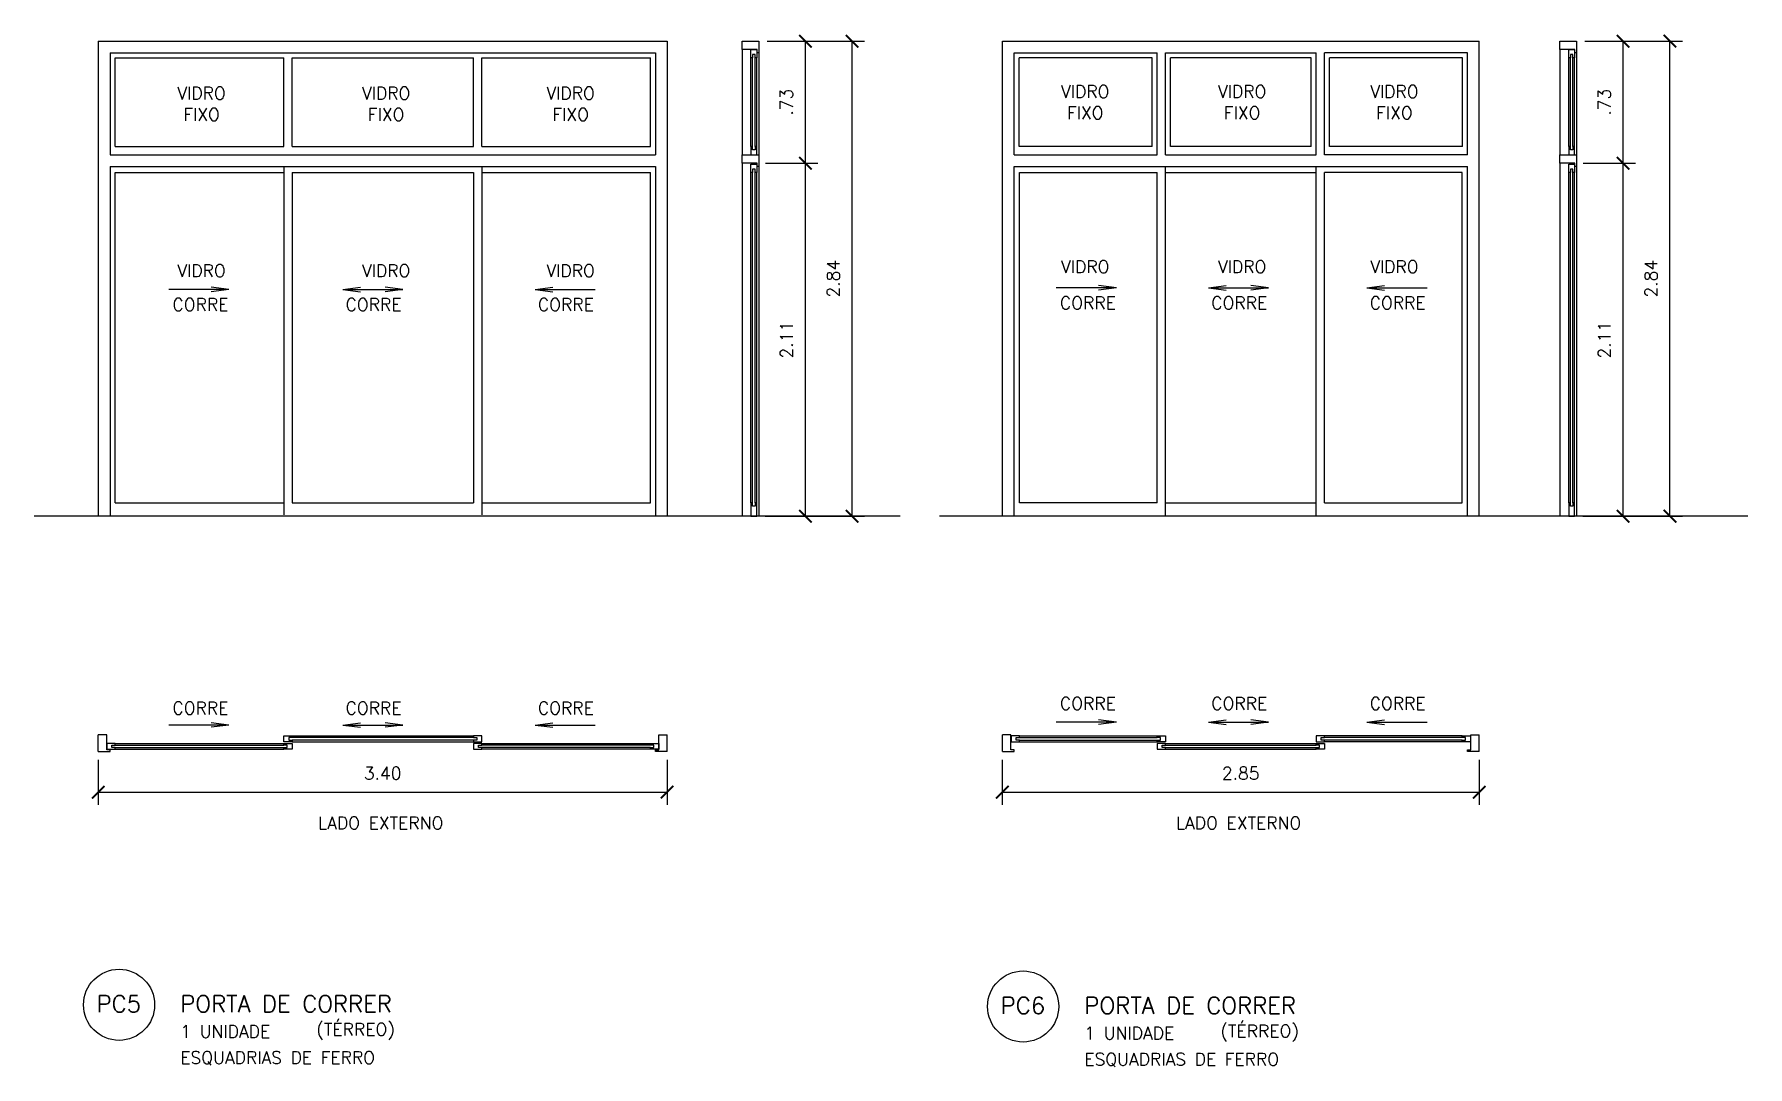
# Model space of a CAD drawing. Header units: millimetres. Extents: x 193 to 586, y 108 to 133.
# Drawn here: x 278.84 to 289.08, y 125.87 to 132.04 of the extents above; entities that cross this region are included whole.
import ezdxf

# ---------------------------------------------------------------- set-up
doc = ezdxf.new("R2010")
doc.units = ezdxf.units.MM
for name, color, linetype in [('CAIX', 2, 'Continuous'), ('CAIXN', 7, 'Continuous'), ('COTAS', 1, 'Continuous'), ('LVISTA02', 1, 'Continuous'), ('REVEST', 2, 'Continuous')]:
    doc.layers.add(name, color=color, linetype=linetype)
doc.styles.add('100-50', font='romans.shx', dxfattribs={"height": 0.125})
doc.styles.add('60-50', font='romans.shx', dxfattribs={"height": 0.075})
doc.dimstyles.new('50', dxfattribs={"dimtxt": 0.1, "dimasz": 2.5, "dimexe": 1.25, "dimexo": 0.625, "dimgap": 0.075, "dimtad": 1, "dimzin": 0, "dimdsep": 46, "dimtxsty": '60-50', "dimcen": 2.5, "dimclrt": 3, "dimadec": 0, "dimazin": 0, "dimtfac": 1, "dimtmove": 0, "dimatfit": 3, "dimfxl": 1, "dimarcsym": 0})

# ---------------------------------------------------------------- blocks, each defined once
blk = doc.blocks.new('_ARCHTICK')
at = {"color": 0, "linetype": 'ByBlock', "const_width": 0.15}
blk.add_lwpolyline([(-0.5, -0.5), (0.5, 0.5)], dxfattribs=at)
blk = doc.blocks.new('*D60')
at = {"color": 0, "linetype": 'ByBlock'}
for p, q in [((108.439, 234.085), (108.752, 234.085)), ((108.677, 231.975), (108.677, 234.085)), ((108.436, 231.975), (108.752, 231.975))]:
    blk.add_line(p, q, dxfattribs=at)
at = {"layer": 'DEFPOINTS', "color": 0, "linetype": 'ByBlock'}
for p in [(108.389, 234.085), (108.677, 234.085), (108.386, 231.975)]:
    blk.add_point(p, dxfattribs=at)
at = {"color": 0, "linetype": 'ByBlock', "xscale": 0.075, "yscale": 0.075, "zscale": 0.075}
for p, rotation in [((108.677, 234.085), 90), ((108.677, 231.975), 270)]:
    blk.add_blockref('_ARCHTICK', p, dxfattribs=dict(at, rotation=rotation))
at = {"color": 3, "linetype": 'ByBlock', "insert": (108.564, 233.03), "char_height": 0.075, "attachment_point": 5, "rotation": 90, "style": '60-50'}
blk.add_mtext('2.11', dxfattribs=at)
blk = doc.blocks.new('*D61')
at = {"color": 0, "linetype": 'ByBlock'}
for p, q in [((108.449, 234.815), (108.752, 234.815)), ((108.677, 234.085), (108.677, 234.815))]:
    blk.add_line(p, q, dxfattribs=at)
at = {"layer": 'DEFPOINTS', "color": 0, "linetype": 'ByBlock'}
for p in [(108.399, 234.815), (108.677, 234.815), (108.389, 234.085)]:
    blk.add_point(p, dxfattribs=at)
at = {"color": 0, "linetype": 'ByBlock', "xscale": 0.075, "yscale": 0.075, "zscale": 0.075}
for p, rotation in [((108.677, 234.815), 90), ((108.677, 234.085), 270)]:
    blk.add_blockref('_ARCHTICK', p, dxfattribs=dict(at, rotation=rotation))
at = {"color": 3, "linetype": 'ByBlock', "insert": (108.564, 234.45), "char_height": 0.075, "attachment_point": 5, "rotation": 90, "style": '60-50'}
blk.add_mtext('.73', dxfattribs=at)
blk = doc.blocks.new('*D62')
at = {"color": 0, "linetype": 'ByBlock'}
for p, q in [((108.727, 234.815), (109.031, 234.815)), ((108.956, 231.975), (108.956, 234.815)), ((108.727, 231.975), (109.031, 231.975))]:
    blk.add_line(p, q, dxfattribs=at)
at = {"layer": 'DEFPOINTS', "color": 0, "linetype": 'ByBlock'}
for p in [(108.677, 234.815), (108.956, 234.815), (108.677, 231.975)]:
    blk.add_point(p, dxfattribs=at)
at = {"color": 0, "linetype": 'ByBlock', "xscale": 0.075, "yscale": 0.075, "zscale": 0.075}
for p, rotation in [((108.956, 234.815), 90), ((108.956, 231.975), 270)]:
    blk.add_blockref('_ARCHTICK', p, dxfattribs=dict(at, rotation=rotation))
at = {"color": 3, "linetype": 'ByBlock', "insert": (108.844, 233.395), "char_height": 0.075, "attachment_point": 5, "rotation": 90, "style": '60-50'}
blk.add_mtext('2.84', dxfattribs=at)
blk = doc.blocks.new('*D63')
at = {"color": 0, "linetype": 'ByBlock'}
for p, q in [((110.312, 230.494), (110.312, 230.225)), ((113.712, 230.494), (113.712, 230.225)), ((110.312, 230.3), (113.712, 230.3))]:
    blk.add_line(p, q, dxfattribs=at)
at = {"layer": 'DEFPOINTS', "color": 0, "linetype": 'ByBlock'}
for p in [(110.312, 230.544), (113.712, 230.544), (113.712, 230.3)]:
    blk.add_point(p, dxfattribs=at)
at = {"color": 0, "linetype": 'ByBlock', "xscale": 0.075, "yscale": 0.075, "zscale": 0.075, "rotation": 180}
blk.add_blockref('_ARCHTICK', (110.312, 230.3), dxfattribs=at)
at = {"color": 0, "linetype": 'ByBlock', "xscale": 0.075, "yscale": 0.075, "zscale": 0.075}
blk.add_blockref('_ARCHTICK', (113.712, 230.3), dxfattribs=at)
at = {"color": 3, "linetype": 'ByBlock', "insert": (112.012, 230.413), "char_height": 0.075, "attachment_point": 5, "style": '60-50'}
blk.add_mtext('3.40', dxfattribs=at)
blk = doc.blocks.new('*D64')
at = {"color": 0, "linetype": 'ByBlock'}
for p, q in [((113.953, 234.085), (114.266, 234.085)), ((114.191, 231.975), (114.191, 234.085)), ((113.951, 231.975), (114.266, 231.975))]:
    blk.add_line(p, q, dxfattribs=at)
at = {"layer": 'DEFPOINTS', "color": 0, "linetype": 'ByBlock'}
for p in [(113.903, 234.085), (114.191, 234.085), (113.901, 231.975)]:
    blk.add_point(p, dxfattribs=at)
at = {"color": 0, "linetype": 'ByBlock', "xscale": 0.075, "yscale": 0.075, "zscale": 0.075}
for p, rotation in [((114.191, 234.085), 90), ((114.191, 231.975), 270)]:
    blk.add_blockref('_ARCHTICK', p, dxfattribs=dict(at, rotation=rotation))
at = {"color": 3, "linetype": 'ByBlock', "insert": (114.079, 233.03), "char_height": 0.075, "attachment_point": 5, "rotation": 90, "style": '60-50'}
blk.add_mtext('2.11', dxfattribs=at)
blk = doc.blocks.new('*D65')
at = {"color": 0, "linetype": 'ByBlock'}
for p, q in [((113.963, 234.815), (114.266, 234.815)), ((114.191, 234.085), (114.191, 234.815))]:
    blk.add_line(p, q, dxfattribs=at)
at = {"layer": 'DEFPOINTS', "color": 0, "linetype": 'ByBlock'}
for p in [(113.913, 234.815), (114.191, 234.815), (113.903, 234.085)]:
    blk.add_point(p, dxfattribs=at)
at = {"color": 0, "linetype": 'ByBlock', "xscale": 0.075, "yscale": 0.075, "zscale": 0.075}
for p, rotation in [((114.191, 234.815), 90), ((114.191, 234.085), 270)]:
    blk.add_blockref('_ARCHTICK', p, dxfattribs=dict(at, rotation=rotation))
at = {"color": 3, "linetype": 'ByBlock', "insert": (114.079, 234.45), "char_height": 0.075, "attachment_point": 5, "rotation": 90, "style": '60-50'}
blk.add_mtext('.73', dxfattribs=at)
blk = doc.blocks.new('*D66')
at = {"color": 0, "linetype": 'ByBlock'}
for p, q in [((114.241, 234.815), (114.546, 234.815)), ((114.471, 231.975), (114.471, 234.815)), ((114.241, 231.975), (114.546, 231.975))]:
    blk.add_line(p, q, dxfattribs=at)
at = {"layer": 'DEFPOINTS', "color": 0, "linetype": 'ByBlock'}
for p in [(114.191, 234.815), (114.471, 234.815), (114.191, 231.975)]:
    blk.add_point(p, dxfattribs=at)
at = {"color": 0, "linetype": 'ByBlock', "xscale": 0.075, "yscale": 0.075, "zscale": 0.075}
for p, rotation in [((114.471, 234.815), 90), ((114.471, 231.975), 270)]:
    blk.add_blockref('_ARCHTICK', p, dxfattribs=dict(at, rotation=rotation))
at = {"color": 3, "linetype": 'ByBlock', "insert": (114.358, 233.395), "char_height": 0.075, "attachment_point": 5, "rotation": 90, "style": '60-50'}
blk.add_mtext('2.84', dxfattribs=at)
blk = doc.blocks.new('*D67')
at = {"color": 0, "linetype": 'ByBlock'}
for p, q in [((115.48, 230.494), (115.48, 230.225)), ((118.33, 230.494), (118.33, 230.225)), ((115.48, 230.3), (118.33, 230.3))]:
    blk.add_line(p, q, dxfattribs=at)
at = {"layer": 'DEFPOINTS', "color": 0, "linetype": 'ByBlock'}
for p in [(115.48, 230.544), (118.33, 230.544), (118.33, 230.3)]:
    blk.add_point(p, dxfattribs=at)
at = {"color": 0, "linetype": 'ByBlock', "xscale": 0.075, "yscale": 0.075, "zscale": 0.075, "rotation": 180}
blk.add_blockref('_ARCHTICK', (115.48, 230.3), dxfattribs=at)
at = {"color": 0, "linetype": 'ByBlock', "xscale": 0.075, "yscale": 0.075, "zscale": 0.075}
blk.add_blockref('_ARCHTICK', (118.33, 230.3), dxfattribs=at)
at = {"color": 3, "linetype": 'ByBlock', "insert": (116.905, 230.413), "char_height": 0.075, "attachment_point": 5, "style": '60-50'}
blk.add_mtext('2.85', dxfattribs=at)

msp = doc.modelspace()

# ---------------------------------------------------------------- linework, layer by layer
at = {"layer": 'CAIX', "color": 1}
for p, q in [((283.1181, 131.3696), (283.1181, 131.8996)), ((283.1531, 131.3696), (283.1531, 131.8996)), ((288.0056, 131.3696), (288.0056, 131.8996)), ((288.0406, 131.3696), (288.0406, 131.8996)), ((283.1181, 129.2396), (283.1181, 131.2137)), ((283.1531, 129.2396), (283.1531, 131.2137)), ((288.0056, 129.2396), (288.0056, 131.2137)), ((288.0406, 129.2396), (288.0406, 131.2137)), ((279.318, 127.801), (280.3264, 127.801)), ((280.3764, 127.846), (281.4597, 127.846)), ((280.3764, 127.811), (281.4597, 127.811)), ((281.5097, 127.801), (282.518, 127.801)), ((284.7236, 127.846), (285.5461, 127.846)), ((284.7236, 127.811), (285.5461, 127.811)), ((285.5961, 127.801), (286.4961, 127.801)), ((287.3686, 127.846), (286.5461, 127.846)), ((287.3686, 127.811), (286.5461, 127.811)), ((279.318, 127.766), (280.3264, 127.766)), ((282.518, 127.766), (281.5097, 127.766)), ((285.5961, 127.766), (286.4961, 127.766))]:
    msp.add_line(p, q, dxfattribs=at)
at = {"layer": 'CAIX'}
for p, q in [((283.1281, 131.3696), (283.1281, 131.8996)), ((283.1431, 131.3696), (283.1431, 131.8996)), ((288.0156, 131.3696), (288.0156, 131.8996)), ((288.0306, 131.3696), (288.0306, 131.8996)), ((283.1281, 129.2396), (283.1281, 131.2137)), ((283.1431, 129.2396), (283.1431, 131.2137)), ((288.0156, 129.2396), (288.0156, 131.2137)), ((288.0306, 129.2396), (288.0306, 131.2137)), ((279.9989, 130.5153), (279.893, 130.5285)), ((279.9989, 130.5153), (279.893, 130.502)), ((280.6788, 130.5153), (280.7847, 130.5285)), ((280.6788, 130.5153), (280.7847, 130.502)), ((281.0379, 130.5153), (280.932, 130.5285)), ((281.0379, 130.5153), (280.932, 130.502)), ((281.8282, 130.5153), (281.9341, 130.5285)), ((281.8282, 130.5153), (281.9341, 130.502)), ((285.3024, 130.5253), (285.1965, 130.5385)), ((285.3024, 130.5253), (285.1965, 130.512)), ((285.8523, 130.5253), (285.9583, 130.5385)), ((285.8523, 130.5253), (285.9583, 130.512)), ((286.2115, 130.5253), (286.1056, 130.5385)), ((286.2115, 130.5253), (286.1056, 130.512)), ((286.7996, 130.5253), (286.9055, 130.5385)), ((286.7996, 130.5253), (286.9055, 130.512)), ((279.9989, 127.9112), (279.893, 127.9245)), ((279.9989, 127.9112), (279.893, 127.898)), ((280.6788, 127.9112), (280.7847, 127.9245)), ((280.6788, 127.9112), (280.7847, 127.898)), ((281.0379, 127.9112), (280.932, 127.9245)), ((281.0379, 127.9112), (280.932, 127.898)), ((281.8282, 127.9112), (281.9341, 127.9245)), ((281.8282, 127.9112), (281.9341, 127.898)), ((285.3024, 127.9284), (285.1965, 127.9417)), ((285.3024, 127.9284), (285.1965, 127.9152)), ((285.8523, 127.9284), (285.9583, 127.9417)), ((285.8523, 127.9284), (285.9583, 127.9152)), ((286.2115, 127.9284), (286.1056, 127.9417)), ((286.2115, 127.9284), (286.1056, 127.9152)), ((286.7996, 127.9284), (286.9055, 127.9417)), ((286.7996, 127.9284), (286.9055, 127.9152)), ((279.218, 127.7535), (279.218, 127.8535)), ((279.318, 127.801), (279.268, 127.801)), ((279.268, 127.801), (279.268, 127.766)), ((279.318, 127.791), (279.318, 127.801)), ((281.4597, 127.836), (280.3764, 127.836)), ((281.4597, 127.821), (280.3764, 127.821)), ((282.518, 127.801), (282.568, 127.801)), ((282.518, 127.791), (282.518, 127.801)), ((282.568, 127.801), (282.568, 127.766)), ((282.618, 127.7535), (282.618, 127.8535)), ((284.6711, 127.8535), (284.6211, 127.8535)), ((284.6211, 127.7535), (284.6211, 127.8535)), ((284.6711, 127.7635), (284.6711, 127.8535)), ((284.6736, 127.846), (284.6736, 127.811)), ((284.7236, 127.846), (284.6736, 127.846)), ((284.6736, 127.811), (284.7236, 127.811)), ((284.7036, 127.821), (284.7036, 127.836)), ((284.7036, 127.836), (284.7236, 127.836)), ((284.7236, 127.821), (284.7036, 127.821)), ((284.7236, 127.836), (284.7236, 127.846)), ((284.7236, 127.836), (285.5461, 127.836)), ((284.7236, 127.821), (285.5461, 127.821)), ((284.7236, 127.811), (284.7236, 127.821)), ((285.5461, 127.836), (285.5461, 127.846)), ((285.5461, 127.846), (285.5961, 127.846)), ((285.5661, 127.836), (285.5461, 127.836)), ((285.5461, 127.811), (285.5461, 127.821)), ((285.5461, 127.821), (285.5661, 127.821)), ((285.5961, 127.811), (285.5461, 127.811)), ((285.5961, 127.801), (285.5461, 127.801)), ((285.5461, 127.801), (285.5461, 127.766)), ((285.5661, 127.821), (285.5661, 127.836)), ((285.5961, 127.846), (285.5961, 127.811)), ((285.5961, 127.791), (285.5961, 127.801)), ((286.4961, 127.846), (286.4961, 127.811)), ((286.5461, 127.846), (286.4961, 127.846)), ((286.4961, 127.811), (286.5461, 127.811)), ((286.4961, 127.791), (286.4961, 127.801)), ((286.4961, 127.801), (286.5461, 127.801)), ((286.5261, 127.821), (286.5261, 127.836)), ((286.5261, 127.836), (286.5461, 127.836)), ((286.5461, 127.821), (286.5261, 127.821)), ((286.5461, 127.836), (286.5461, 127.846)), ((287.3686, 127.836), (286.5461, 127.836)), ((287.3686, 127.821), (286.5461, 127.821)), ((286.5461, 127.811), (286.5461, 127.821)), ((286.5461, 127.801), (286.5461, 127.766)), ((287.3686, 127.836), (287.3686, 127.846)), ((287.3686, 127.846), (287.4186, 127.846)), ((287.3886, 127.836), (287.3686, 127.836)), ((287.3686, 127.811), (287.3686, 127.821)), ((287.3686, 127.821), (287.3886, 127.821)), ((287.4186, 127.811), (287.3686, 127.811)), ((287.3886, 127.821), (287.3886, 127.836)), ((287.4186, 127.846), (287.4186, 127.811)), ((287.4711, 127.7535), (287.4711, 127.8535)), ((279.268, 127.766), (279.318, 127.766)), ((279.298, 127.776), (279.298, 127.791)), ((279.298, 127.791), (279.318, 127.791)), ((279.318, 127.776), (279.298, 127.776)), ((279.318, 127.791), (280.3264, 127.791)), ((279.318, 127.776), (280.3264, 127.776)), ((279.318, 127.766), (279.318, 127.776)), ((282.518, 127.791), (281.5097, 127.791)), ((282.518, 127.776), (281.5097, 127.776)), ((282.538, 127.791), (282.518, 127.791)), ((282.518, 127.766), (282.518, 127.776)), ((282.518, 127.776), (282.538, 127.776)), ((282.568, 127.766), (282.518, 127.766)), ((282.538, 127.776), (282.538, 127.791)), ((284.6211, 127.7535), (284.6911, 127.7535)), ((284.6911, 127.7635), (284.6711, 127.7635)), ((284.6911, 127.7535), (284.6911, 127.7635)), ((285.5461, 127.766), (285.5961, 127.766)), ((285.5761, 127.791), (285.5961, 127.791)), ((285.5761, 127.776), (285.5761, 127.791)), ((285.5961, 127.776), (285.5761, 127.776)), ((285.5961, 127.791), (286.4961, 127.791)), ((285.5961, 127.776), (286.4961, 127.776)), ((285.5961, 127.766), (285.5961, 127.776)), ((286.5161, 127.791), (286.4961, 127.791)), ((286.4961, 127.766), (286.4961, 127.776)), ((286.4961, 127.776), (286.5161, 127.776)), ((286.5461, 127.766), (286.4961, 127.766)), ((286.5161, 127.776), (286.5161, 127.791))]:
    msp.add_line(p, q, dxfattribs=at)
at = {"layer": 'CAIX', "color": 7}
for p, q in [((279.9989, 130.5153), (279.6397, 130.5153)), ((280.6788, 130.5153), (281.0379, 130.5153)), ((281.8282, 130.5153), (282.1874, 130.5153)), ((285.3024, 130.5253), (284.9432, 130.5253)), ((285.8523, 130.5253), (286.2115, 130.5253)), ((286.7996, 130.5253), (287.1588, 130.5253)), ((279.9989, 127.9112), (279.6397, 127.9112)), ((280.6788, 127.9112), (281.0379, 127.9112)), ((281.8282, 127.9112), (282.1874, 127.9112)), ((285.3024, 127.9284), (284.9432, 127.9284)), ((285.8523, 127.9284), (286.2115, 127.9284)), ((286.7996, 127.9284), (287.1588, 127.9284))]:
    msp.add_line(p, q, dxfattribs=at)
at = {"layer": 'CAIX'}
for points in [[(283.1656, 131.9996), (283.1656, 131.9296), (283.1556, 131.9296), (283.1556, 131.9496), (283.0656, 131.9496), (283.0656, 131.9996)], [(288.0531, 131.9996), (288.0531, 131.9296), (288.0431, 131.9296), (288.0431, 131.9496), (287.9531, 131.9496), (287.9531, 131.9996)], [(283.1531, 131.9496), (283.1531, 131.8996), (283.1431, 131.8996), (283.1431, 131.9196), (283.1281, 131.9196), (283.1281, 131.8996), (283.1181, 131.8996), (283.1181, 131.9496)], [(288.0406, 131.9496), (288.0406, 131.8996), (288.0306, 131.8996), (288.0306, 131.9196), (288.0156, 131.9196), (288.0156, 131.8996), (288.0056, 131.8996), (288.0056, 131.9496)], [(283.1656, 131.3196), (283.1656, 131.2496), (283.1556, 131.2496), (283.1556, 131.2696), (283.0656, 131.2696), (283.0656, 131.3196)], [(283.1531, 131.3196), (283.1531, 131.3696), (283.1431, 131.3696), (283.1431, 131.3496), (283.1281, 131.3496), (283.1281, 131.3696), (283.1181, 131.3696), (283.1181, 131.3196)], [(288.0531, 131.3196), (288.0531, 131.2496), (288.0431, 131.2496), (288.0431, 131.2696), (287.9531, 131.2696), (287.9531, 131.3196)], [(288.0406, 131.3196), (288.0406, 131.3696), (288.0306, 131.3696), (288.0306, 131.3496), (288.0156, 131.3496), (288.0156, 131.3696), (288.0056, 131.3696), (288.0056, 131.3196)], [(283.1531, 131.2637), (283.1531, 131.2137), (283.1431, 131.2137), (283.1431, 131.2337), (283.1281, 131.2337), (283.1281, 131.2137), (283.1181, 131.2137), (283.1181, 131.2637)], [(288.0406, 131.2637), (288.0406, 131.2137), (288.0306, 131.2137), (288.0306, 131.2337), (288.0156, 131.2337), (288.0156, 131.2137), (288.0056, 131.2137), (288.0056, 131.2637)], [(283.1531, 129.1596), (283.1531, 129.2396), (283.1431, 129.2396), (283.1431, 129.2196), (283.1281, 129.2196), (283.1281, 129.2396), (283.1181, 129.2396), (283.1181, 129.1596)], [(288.0406, 129.1596), (288.0406, 129.2396), (288.0306, 129.2396), (288.0306, 129.2196), (288.0156, 129.2196), (288.0156, 129.2396), (288.0056, 129.2396), (288.0056, 129.1596)], [(280.3564, 127.821), (280.3764, 127.821), (280.3764, 127.811), (280.3264, 127.811), (280.3264, 127.846), (280.3764, 127.846), (280.3764, 127.836), (280.3564, 127.836)], [(280.3464, 127.791), (280.3264, 127.791), (280.3264, 127.801), (280.3764, 127.801), (280.3764, 127.766), (280.3264, 127.766), (280.3264, 127.776), (280.3464, 127.776)], [(281.4797, 127.821), (281.4597, 127.821), (281.4597, 127.811), (281.5097, 127.811), (281.5097, 127.846), (281.4597, 127.846), (281.4597, 127.836), (281.4797, 127.836)], [(281.4897, 127.791), (281.5097, 127.791), (281.5097, 127.801), (281.4597, 127.801), (281.4597, 127.766), (281.5097, 127.766), (281.5097, 127.776), (281.4897, 127.776)]]:
    msp.add_lwpolyline(points, close=True, dxfattribs=at)
for points in [[(279.218, 127.7535), (279.288, 127.7535), (279.288, 127.7635), (279.268, 127.7635), (279.268, 127.8535), (279.218, 127.8535)], [(282.618, 127.7535), (282.548, 127.7535), (282.548, 127.7635), (282.568, 127.7635), (282.568, 127.8535), (282.618, 127.8535)], [(287.4711, 127.7535), (287.4011, 127.7535), (287.4011, 127.7635), (287.4211, 127.7635), (287.4211, 127.8535), (287.4711, 127.8535)]]:
    msp.add_lwpolyline(points, dxfattribs=at)
at = {"layer": 'CAIXN', "color": 8, "ltscale": 0.5}
for centre in [(279.3421, 126.2384), (284.7452, 126.2284)]:
    msp.add_circle(centre, 0.2125, dxfattribs=at)
at = {"layer": 'LVISTA02'}
for p, q in [((279.218, 131.9996), (279.218, 129.1596)), ((279.218, 131.9996), (282.618, 131.9996)), ((282.618, 131.9996), (282.618, 129.1596)), ((284.6211, 129.1596), (284.6211, 131.9996)), ((284.6211, 131.9996), (287.4711, 131.9996)), ((287.4711, 129.1596), (287.4711, 131.9996)), ((279.288, 131.9296), (279.288, 131.3196)), ((279.288, 131.9296), (282.548, 131.9296)), ((279.318, 131.3696), (279.318, 131.8996)), ((279.318, 131.8996), (280.3264, 131.8996)), ((280.3264, 131.3696), (280.3264, 131.8996)), ((280.3764, 131.3696), (280.3764, 131.8996)), ((280.3764, 131.8996), (281.4597, 131.8996)), ((281.4597, 131.3696), (281.4597, 131.8996)), ((281.5097, 131.3696), (281.5097, 131.8996)), ((281.5097, 131.8996), (282.518, 131.8996)), ((282.518, 131.3696), (282.518, 131.8996)), ((282.548, 131.9296), (282.548, 131.3196)), ((283.0656, 131.9496), (283.0656, 131.3196)), ((283.1656, 131.9296), (283.1656, 131.3196)), ((284.6911, 131.9296), (285.5461, 131.9296)), ((284.6911, 131.3196), (284.6911, 131.9296)), ((284.7211, 131.3696), (284.7211, 131.8996)), ((285.5161, 131.8996), (284.7211, 131.8996)), ((285.5161, 131.3696), (285.5161, 131.8996)), ((285.5461, 131.3196), (285.5461, 131.9296)), ((285.5961, 131.3196), (285.5961, 131.9296)), ((285.5961, 131.9296), (286.4961, 131.9296)), ((285.6261, 131.3696), (285.6261, 131.8996)), ((286.4661, 131.8996), (285.6261, 131.8996)), ((286.4661, 131.3696), (286.4661, 131.8996)), ((286.4961, 131.3196), (286.4961, 131.9296)), ((286.5461, 131.3196), (286.5461, 131.9296)), ((287.4011, 131.9296), (286.5461, 131.9296)), ((287.3711, 131.8996), (286.5761, 131.8996)), ((286.5761, 131.3696), (286.5761, 131.8996)), ((287.3711, 131.3696), (287.3711, 131.8996)), ((287.4011, 131.3196), (287.4011, 131.9296)), ((287.9531, 131.9496), (287.9531, 131.3196)), ((288.0531, 131.9296), (288.0531, 131.3196)), ((279.288, 131.3196), (282.548, 131.3196)), ((279.318, 131.3696), (280.3264, 131.3696)), ((280.3764, 131.3696), (281.4597, 131.3696)), ((281.5097, 131.3696), (282.518, 131.3696)), ((284.6911, 131.3196), (285.5461, 131.3196)), ((285.5161, 131.3696), (284.7211, 131.3696)), ((285.5961, 131.3196), (286.4961, 131.3196)), ((286.4661, 131.3696), (285.6261, 131.3696)), ((287.4011, 131.3196), (286.5461, 131.3196)), ((287.3711, 131.3696), (286.5761, 131.3696)), ((279.288, 131.2496), (282.548, 131.2496)), ((279.288, 131.2496), (279.288, 129.1596)), ((279.318, 131.2137), (280.3264, 131.2137)), ((279.318, 129.2396), (279.318, 131.2137)), ((280.3264, 131.2496), (280.3264, 129.1671)), ((280.3764, 131.2137), (280.3764, 129.2396)), ((280.3764, 131.2137), (281.4597, 131.2137)), ((281.4597, 131.2137), (281.4597, 129.2396)), ((281.5097, 131.2496), (281.5097, 129.1671)), ((281.5097, 131.2137), (282.518, 131.2137)), ((282.518, 129.2396), (282.518, 131.2137)), ((282.548, 131.2496), (282.548, 129.1596)), ((283.0656, 131.2696), (283.0656, 129.1596)), ((283.1656, 131.2496), (283.1656, 129.1596)), ((284.6911, 129.1596), (284.6911, 131.2496)), ((284.6911, 131.2496), (287.4011, 131.2496)), ((284.7236, 129.2396), (284.7236, 131.2137)), ((284.7236, 131.2137), (285.5461, 131.2137)), ((285.5461, 129.2396), (285.5461, 131.2137)), ((285.5961, 129.1596), (285.5961, 131.2496)), ((285.5961, 131.2137), (286.4961, 131.2137)), ((286.4961, 129.1596), (286.4961, 131.2496)), ((286.5461, 129.2396), (286.5461, 131.2137)), ((287.3686, 131.2137), (286.5461, 131.2137)), ((287.3686, 129.2396), (287.3686, 131.2137)), ((287.4011, 129.1596), (287.4011, 131.2496)), ((287.9531, 131.2696), (287.9531, 129.1596)), ((288.0531, 131.2496), (288.0531, 129.1596)), ((279.318, 129.2396), (280.3264, 129.2396)), ((280.3764, 129.2396), (281.4597, 129.2396)), ((281.5097, 129.2396), (282.518, 129.2396)), ((285.5461, 129.2396), (284.7236, 129.2396)), ((285.5961, 129.2396), (286.4961, 129.2396)), ((286.5461, 129.2396), (287.3686, 129.2396))]:
    msp.add_line(p, q, dxfattribs=at)
at = {"layer": 'REVEST'}
for p, q in [((284.0099, 129.1596), (278.8353, 129.1596)), ((289.0756, 129.1596), (284.2448, 129.1596))]:
    msp.add_line(p, q, dxfattribs=at)

# ---------------------------------------------------------------- texts
at = {"layer": 'CAIXN', "ltscale": 0.5, "char_height": 0.075, "style": '60-50'}
for s, insert, attachment_point in [('VIDRO', (279.8351, 131.6884), 5), ('VIDRO', (280.9381, 131.6884), 5), ('VIDRO', (282.0411, 131.6884), 5), ('VIDRO', (285.1163, 131.6984), 5), ('VIDRO', (286.0539, 131.6984), 5), ('VIDRO', (286.9639, 131.6984), 5), ('FIXO', (279.8351, 131.5613), 5), ('FIXO', (280.9381, 131.5613), 5), ('FIXO', (282.0411, 131.5613), 5), ('FIXO', (285.1163, 131.5713), 5), ('FIXO', (286.0539, 131.5713), 5), ('FIXO', (286.9639, 131.5713), 5), ('VIDRO', (285.1163, 130.6513), 5), ('VIDRO', (286.0539, 130.6513), 5), ('VIDRO', (286.9639, 130.6513), 5), ('VIDRO', (279.8351, 130.6275), 5), ('VIDRO', (280.9381, 130.6275), 5), ('VIDRO', (282.0411, 130.6275), 5), ('CORRE', (279.8284, 130.4248), 5), ('CORRE', (280.8628, 130.4248), 5), ('CORRE', (282.0122, 130.4248), 5), ('CORRE', (285.132, 130.4348), 5), ('CORRE', (286.0364, 130.4348), 5), ('CORRE', (286.9836, 130.4348), 5), ('CORRE', (279.8284, 128.0122), 5), ('CORRE', (280.8628, 128.0122), 5), ('CORRE', (282.0122, 128.0122), 5), ('CORRE', (285.132, 128.04), 5), ('CORRE', (286.0364, 128.04), 5), ('CORRE', (286.9836, 128.04), 5), ('LADO EXTERNO', (280.9057, 127.3256), 5), ('LADO EXTERNO', (286.0329, 127.3256), 5), ('1 UNIDADE', (279.708, 126.0791), 4), ('(TÉRREO)', (280.5208, 126.0791), 4), ('1 UNIDADE', (285.111, 126.0691), 4), ('(TÉRREO)', (285.9238, 126.0691), 4), ('ESQUADRIAS DE FERRO', (279.708, 125.9192), 4), ('ESQUADRIAS DE FERRO', (285.111, 125.9092), 4)]:
    msp.add_mtext(s, dxfattribs=dict(at, insert=insert, attachment_point=attachment_point))
at = {"layer": 'CAIXN', "color": 2, "ltscale": 0.5, "char_height": 0.1, "style": '100-50'}
for s, insert, attachment_point in [('PC5', (279.341, 126.2441), 5), ('PORTA DE CORRER', (279.7081, 126.2441), 4), ('PC6', (284.7441, 126.2341), 5), ('PORTA DE CORRER', (285.1112, 126.2341), 4)]:
    msp.add_mtext(s, dxfattribs=dict(at, insert=insert, attachment_point=attachment_point))

# ---------------------------------------------------------------- dimensions: what is measured, and where the dimension line sits
at = {"layer": 'COTAS'}
for base, p1, p2, override, picture, middle, set_off in [((283.4434, 131.9996), (283.1556, 131.2696), (283.1656, 131.9996), {"dimasz": 0.075, "dimexe": 0.075, "dimexo": 0.05, "dimzin": 4, "dimblk1": 'ARCHTICK', "dimblk2": 'ARCHTICK', "dimsah": 1, "dimse1": 1, "dimtmove": 2}, '*D61', (283.3309, 131.6346), (174.7668, -102.8152)), ((283.723, 131.9996), (283.4434, 129.1596), (283.4434, 131.9996), {"dimasz": 0.075, "dimexe": 0.075, "dimexo": 0.05, "dimzin": 4, "dimblk1": 'ARCHTICK', "dimblk2": 'ARCHTICK', "dimsah": 1, "dimtmove": 2}, '*D62', (283.6105, 130.5796), (174.7668, -102.8152)), ((288.3309, 131.9996), (288.0431, 131.2696), (288.0531, 131.9996), {"dimasz": 0.075, "dimexe": 0.075, "dimexo": 0.05, "dimzin": 4, "dimblk1": 'ARCHTICK', "dimblk2": 'ARCHTICK', "dimsah": 1, "dimse1": 1, "dimtmove": 2}, '*D65', (288.2184, 131.6346), (174.1397, -102.8152)), ((288.6105, 131.9996), (288.3309, 129.1596), (288.3309, 131.9996), {"dimasz": 0.075, "dimexe": 0.075, "dimexo": 0.05, "dimzin": 4, "dimblk1": 'ARCHTICK', "dimblk2": 'ARCHTICK', "dimsah": 1, "dimtmove": 2}, '*D66', (288.498, 130.5796), (174.1397, -102.8152)), ((283.4434, 131.2696), (283.1531, 129.1596), (283.1556, 131.2696), {"dimasz": 0.075, "dimexe": 0.075, "dimexo": 0.05, "dimzin": 4, "dimblk1": 'ARCHTICK', "dimblk2": 'ARCHTICK', "dimsah": 1, "dimtmove": 2}, '*D60', (283.3309, 130.2146), (174.7668, -102.8152)), ((288.3309, 131.2696), (288.0406, 129.1596), (288.0431, 131.2696), {"dimasz": 0.075, "dimexe": 0.075, "dimexo": 0.05, "dimzin": 4, "dimblk1": 'ARCHTICK', "dimblk2": 'ARCHTICK', "dimsah": 1, "dimtmove": 2}, '*D64', (288.2184, 130.2146), (174.1397, -102.8152))]:
    dim = msp.add_linear_dim(base=base, p1=p1, p2=p2, angle=90, dimstyle='50', override=override, dxfattribs=at)
    dim.commit()
    dim.dimension.update_dxf_attribs({"geometry": picture, "text_midpoint": middle, "insert": set_off})
for base, p1, p2, picture, middle, set_off in [((282.618, 127.51), (279.218, 127.7535), (282.618, 127.7535), '*D63', (280.918, 127.6225), (168.9056, -102.7902)), ((287.4711, 127.51), (284.6211, 127.7535), (287.4711, 127.7535), '*D67', (286.0461, 127.6225), (169.1406, -102.7902))]:
    dim = msp.add_linear_dim(base=base, p1=p1, p2=p2, dimstyle='50', override={"dimasz": 0.075, "dimexe": 0.075, "dimexo": 0.05, "dimzin": 4, "dimblk1": 'ARCHTICK', "dimblk2": 'ARCHTICK', "dimsah": 1, "dimtmove": 2}, dxfattribs=at)
    dim.commit()
    dim.dimension.update_dxf_attribs({"geometry": picture, "text_midpoint": middle, "insert": set_off})

doc.saveas('drawing.dxf')
